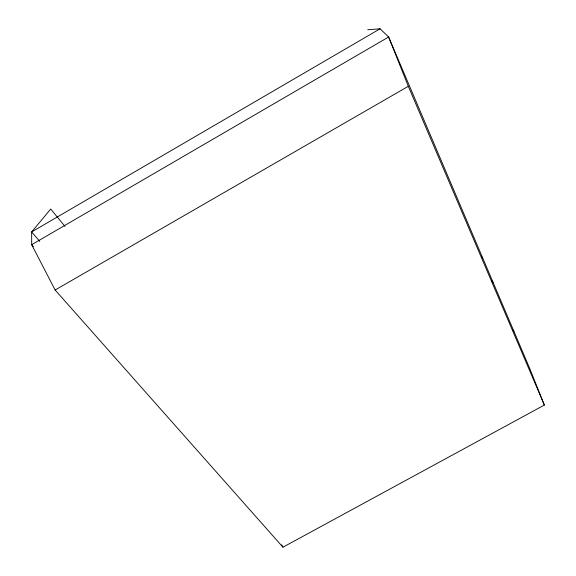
<?xml version="1.0" encoding="UTF-8"?>
<svg xmlns="http://www.w3.org/2000/svg" width="576" height="576" viewBox="0 0 576 576"><rect width="100%" height="100%" fill="white"/><g stroke="black" fill="none" stroke-linecap="round" stroke-linejoin="round"><path stroke-width="0.86" d="M380.074 28.8L31.651 231.934L31.68 244.699L55.138 290.009L282.96 547.2L544.349 405.058L529.726 368.474L388.627 36.994L380.074 28.8L367.733 29.758M55.138 290.009L408.305 86.299L388.627 36.994L31.68 244.699L33.408 246.686M39.744 241.358L31.651 231.934L50.717 209.03L64.987 226.411M481.651 256.759L482.76 258.142M491.436 280.318L493.099 282.427M512.885 329.976L513.922 331.344M281.714 544.838L282.96 547.2M408.305 86.299L544.349 405.058"/></g></svg>
